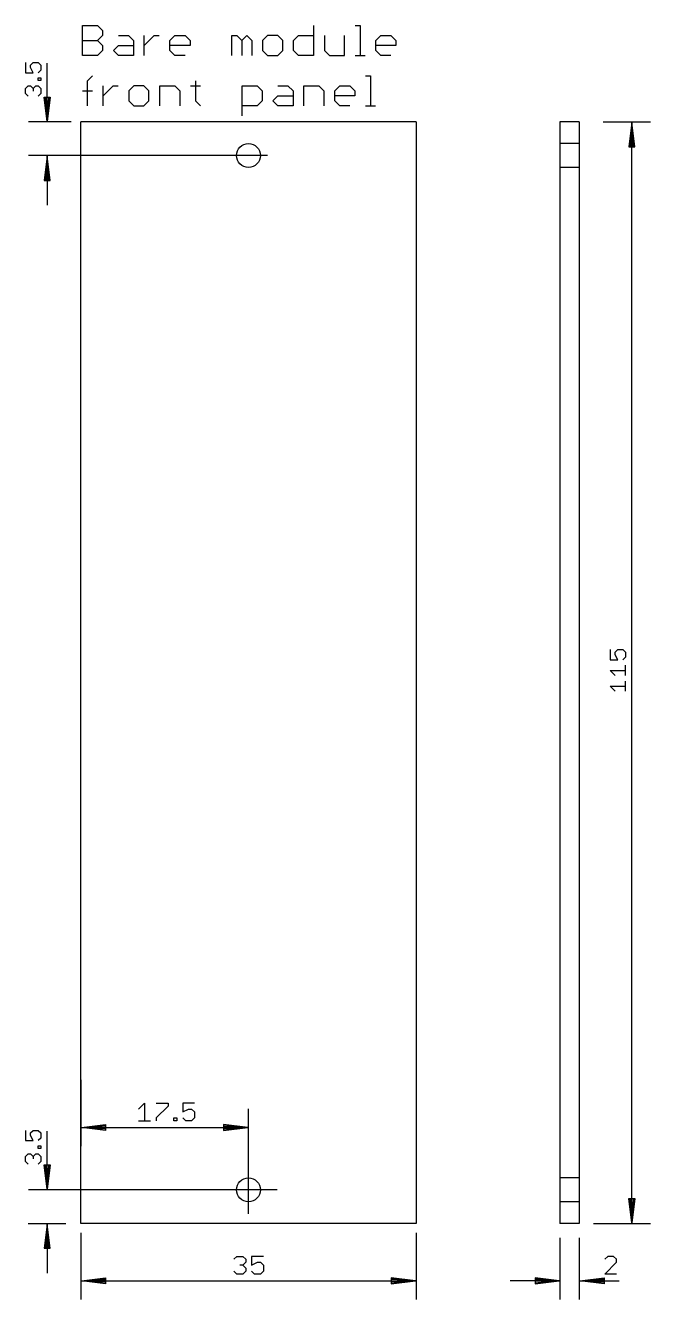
# Model space of a CAD drawing. Extents: x -11 to 144, y -8 to 125.
# Drawn here: x 79.2 to 144.4, y -8 to 125.1 of the extents above; entities that cross this region are included whole.
import ezdxf

# ---------------------------------------------------------------- set-up
doc = ezdxf.new("R2010")
doc.units = 0
doc.header["$MEASUREMENT"] = 0
for name, color, linetype, true_color in [('114', 253, 'Continuous', 0xadadad), ('20', 7, 'Continuous', 0xffffff), ('47', 140, 'Continuous', 0x00bfff)]:
    doc.layers.add(name, color=color, linetype=linetype, true_color=true_color)

msp = doc.modelspace()

# ---------------------------------------------------------------- linework, layer by layer
at = {"layer": '114'}
for p, q in [((85.1778, 121.9278), (85.1778, 125.0749)), ((85.1778, 125.0749), (86.7513, 125.0749)), ((86.7513, 125.0749), (87.2759, 124.5504)), ((109.298, 125.0749), (109.298, 121.9278)), ((113.6455, 125.0749), (114.17, 125.0749)), ((114.17, 125.0749), (114.17, 121.9278)), ((87.2759, 124.0259), (86.7513, 123.5013)), ((87.2759, 124.5504), (87.2759, 124.0259)), ((88.9251, 124.0259), (89.9741, 124.0259)), ((89.9741, 124.0259), (90.4986, 123.5013)), ((91.6233, 121.9278), (91.6233, 124.0259)), ((91.6233, 122.9768), (92.6723, 124.0259)), ((92.6723, 124.0259), (93.1968, 124.0259)), ((94.3089, 123.5013), (94.8334, 124.0259)), ((94.8334, 124.0259), (95.8825, 124.0259)), ((95.8825, 124.0259), (96.407, 123.5013)), ((100.7544, 121.9278), (100.7544, 124.0259)), ((100.7544, 124.0259), (101.279, 124.0259)), ((101.279, 124.0259), (101.8035, 123.5013)), ((101.8035, 123.5013), (102.328, 124.0259)), ((102.328, 124.0259), (102.8525, 123.5013)), ((104.5017, 124.0259), (103.9772, 123.5013)), ((105.5507, 124.0259), (104.5017, 124.0259)), ((106.0753, 123.5013), (105.5507, 124.0259)), ((107.1999, 123.5013), (107.7245, 124.0259)), ((107.7245, 124.0259), (109.298, 124.0259)), ((110.4227, 124.0259), (110.4227, 122.4523)), ((112.5208, 121.9278), (112.5208, 124.0259)), ((115.794, 123.5013), (116.3185, 124.0259)), ((116.3185, 124.0259), (117.3675, 124.0259)), ((117.3675, 124.0259), (117.892, 123.5013)), ((85.1778, 123.5013), (86.7513, 123.5013)), ((86.7513, 123.5013), (87.2759, 122.9768)), ((87.2759, 122.4523), (86.7513, 121.9278)), ((87.2759, 122.9768), (87.2759, 122.4523)), ((88.4006, 122.4523), (88.9251, 122.9768)), ((88.9251, 121.9278), (88.4006, 122.4523)), ((88.9251, 122.9768), (90.4986, 122.9768)), ((90.4986, 123.5013), (90.4986, 121.9278)), ((94.3089, 122.4523), (94.3089, 123.5013)), ((96.407, 122.9768), (94.3089, 122.9768)), ((94.8334, 121.9278), (94.3089, 122.4523)), ((96.407, 123.5013), (96.407, 122.9768)), ((101.8035, 123.5013), (101.8035, 121.9278)), ((102.8525, 123.5013), (102.8525, 121.9278)), ((103.9772, 123.5013), (103.9772, 122.4523)), ((103.9772, 122.4523), (104.5017, 121.9278)), ((105.5507, 121.9278), (106.0753, 122.4523)), ((106.0753, 122.4523), (106.0753, 123.5013)), ((107.1999, 122.4523), (107.1999, 123.5013)), ((107.7245, 121.9278), (107.1999, 122.4523)), ((110.4227, 122.4523), (110.9472, 121.9278)), ((115.794, 122.4523), (115.794, 123.5013)), ((117.892, 122.9768), (115.794, 122.9768)), ((116.3185, 121.9278), (115.794, 122.4523)), ((117.892, 123.5013), (117.892, 122.9768)), ((86.7513, 121.9278), (85.1778, 121.9278)), ((90.4986, 121.9278), (88.9251, 121.9278)), ((95.8825, 121.9278), (94.8334, 121.9278)), ((104.5017, 121.9278), (105.5507, 121.9278)), ((109.298, 121.9278), (107.7245, 121.9278)), ((110.9472, 121.9278), (112.5208, 121.9278)), ((113.6455, 121.9278), (114.6945, 121.9278)), ((117.3675, 121.9278), (116.3185, 121.9278)), ((85.7023, 119.3004), (86.2268, 119.8249)), ((114.7197, 119.8249), (115.2442, 119.8249)), ((115.2442, 119.8249), (115.2442, 116.6778)), ((85.7023, 116.6778), (85.7023, 119.3004)), ((87.3263, 116.6778), (87.3263, 118.7759)), ((87.3263, 117.7268), (88.3753, 118.7759)), ((88.3753, 118.7759), (88.8998, 118.7759)), ((90.5364, 118.7759), (90.0119, 118.2513)), ((91.5855, 118.7759), (90.5364, 118.7759)), ((92.11, 118.2513), (91.5855, 118.7759)), ((93.2347, 116.6778), (93.2347, 118.7759)), ((93.2347, 118.7759), (94.8082, 118.7759)), ((94.8082, 118.7759), (95.3327, 118.2513)), ((96.4574, 118.7759), (97.5065, 118.7759)), ((96.9819, 119.3004), (96.9819, 117.2023)), ((101.8287, 115.6288), (101.8287, 118.7759)), ((101.8287, 118.7759), (103.4022, 118.7759)), ((103.4022, 118.7759), (103.9267, 118.2513)), ((105.576, 118.7759), (106.625, 118.7759)), ((106.625, 118.7759), (107.1495, 118.2513)), ((108.2742, 116.6778), (108.2742, 118.7759)), ((108.2742, 118.7759), (109.8477, 118.7759)), ((109.8477, 118.7759), (110.3723, 118.2513)), ((111.4969, 118.2513), (112.0215, 118.7759)), ((112.0215, 118.7759), (113.0705, 118.7759)), ((113.0705, 118.7759), (113.595, 118.2513)), ((85.1778, 118.2513), (86.2268, 118.2513)), ((90.0119, 118.2513), (90.0119, 117.2023)), ((90.0119, 117.2023), (90.5364, 116.6778)), ((91.5855, 116.6778), (92.11, 117.2023)), ((92.11, 117.2023), (92.11, 118.2513)), ((95.3327, 118.2513), (95.3327, 116.6778)), ((96.9819, 117.2023), (97.5065, 116.6778)), ((103.9267, 117.2023), (103.4022, 116.6778)), ((103.9267, 118.2513), (103.9267, 117.2023)), ((105.0514, 117.2023), (105.576, 117.7268)), ((105.576, 116.6778), (105.0514, 117.2023)), ((105.576, 117.7268), (107.1495, 117.7268)), ((107.1495, 118.2513), (107.1495, 116.6778)), ((110.3723, 118.2513), (110.3723, 116.6778)), ((111.4969, 117.2023), (111.4969, 118.2513)), ((113.595, 117.7268), (111.4969, 117.7268)), ((112.0215, 116.6778), (111.4969, 117.2023)), ((113.595, 118.2513), (113.595, 117.7268)), ((90.5364, 116.6778), (91.5855, 116.6778)), ((103.4022, 116.6778), (101.8287, 116.6778)), ((107.1495, 116.6778), (105.576, 116.6778)), ((113.0705, 116.6778), (112.0215, 116.6778)), ((114.7197, 116.6778), (115.7687, 116.6778))]:
    msp.add_line(p, q, dxfattribs=at)
at = {"layer": '20'}
for p, q in [((85, 0), (85, 115)), ((120, 115), (85, 115)), ((120, 115), (120, 0)), ((135, 115), (135, 4.75)), ((137, 115), (135, 115)), ((137, 115), (137, 4.75)), ((137, 112.75), (135, 112.75)), ((137, 110.25), (135, 110.25)), ((135, 4.75), (135, 2.25)), ((137, 4.75), (135, 4.75)), ((137, 4.75), (137, 2.25)), ((135, 2.25), (135, 0)), ((137, 2.25), (135, 2.25)), ((137, 2.25), (137, 0)), ((120, 0), (85, 0)), ((137, 0), (135, 0))]:
    msp.add_line(p, q, dxfattribs=at)
for centre in [(102.5, 111.5), (102.5, 3.5)]:
    msp.add_circle(centre, 1.25, dxfattribs=at)
at = {"layer": '47'}
for p, q in [((79.235, 121.2123), (79.235, 120.1446)), ((79.7689, 120.9454), (80.0358, 121.2123)), ((80.0358, 121.2123), (80.5697, 121.2123)), ((80.5697, 121.2123), (80.8366, 120.9454)), ((81.5, 115.065), (81.5, 121.1346)), ((79.235, 120.1446), (80.0358, 120.1446)), ((79.7689, 120.6785), (79.7689, 120.9454)), ((80.0358, 120.1446), (79.7689, 120.6785)), ((80.8366, 120.4116), (80.5697, 120.1446)), ((80.8366, 120.9454), (80.8366, 120.4116)), ((79.235, 118.4897), (79.502, 118.7566)), ((79.235, 117.9558), (79.235, 118.4897)), ((79.502, 118.7566), (79.7689, 118.7566)), ((79.7689, 118.7566), (80.0358, 118.4897)), ((80.0358, 118.4897), (80.3027, 118.7566)), ((80.0358, 118.4897), (80.0358, 118.2228)), ((80.3027, 118.7566), (80.5697, 118.7566)), ((80.5697, 119.3261), (80.5697, 119.593)), ((80.5697, 119.593), (80.8366, 119.593)), ((80.8366, 119.3261), (80.5697, 119.3261)), ((80.5697, 118.7566), (80.8366, 118.4897)), ((80.8366, 119.593), (80.8366, 119.3261)), ((80.8366, 118.4897), (80.8366, 117.9558)), ((79.502, 117.6889), (79.235, 117.9558)), ((80.8366, 117.9558), (80.5697, 117.6889)), ((81.5, 115.065), (81.1808, 117.6)), ((81.1808, 117.6), (81.8192, 117.6)), ((81.5, 115.065), (81.24, 117.6)), ((81.5, 115.065), (81.37, 117.6)), ((81.8192, 117.6), (81.5, 115.065)), ((81.63, 117.6), (81.5, 115.065)), ((81.76, 117.6), (81.5, 115.065)), ((84, 115), (79.55, 115)), ((139.5, 115), (144.45, 115)), ((142.5, 114.935), (142.1808, 112.4)), ((142.5, 114.935), (142.24, 112.4)), ((142.5, 114.935), (142.37, 112.4)), ((142.5, 0.065), (142.5, 114.935)), ((142.8192, 112.4), (142.5, 114.935)), ((142.63, 112.4), (142.5, 114.935)), ((142.76, 112.4), (142.5, 114.935)), ((142.1808, 112.4), (142.8192, 112.4)), ((104.5, 111.5), (79.55, 111.5)), ((81.5, 111.435), (81.1808, 108.9)), ((81.5, 111.435), (81.24, 108.9)), ((81.5, 111.435), (81.37, 108.9)), ((81.5, 111.435), (81.5, 106.3)), ((81.8192, 108.9), (81.5, 111.435)), ((81.63, 108.9), (81.5, 111.435)), ((81.76, 108.9), (81.5, 111.435)), ((81.1808, 108.9), (81.8192, 108.9)), ((140.235, 59.9048), (140.235, 58.837)), ((140.7689, 59.6378), (141.0358, 59.9048)), ((141.0358, 59.9048), (141.5697, 59.9048)), ((141.5697, 59.9048), (141.8366, 59.6378)), ((140.235, 58.837), (141.0358, 58.837)), ((140.7689, 59.3709), (140.7689, 59.6378)), ((141.0358, 58.837), (140.7689, 59.3709)), ((141.8366, 59.104), (141.5697, 58.837)), ((141.8366, 59.6378), (141.8366, 59.104)), ((140.7689, 57.1999), (140.235, 57.7337)), ((140.235, 57.7337), (141.8366, 57.7337)), ((141.8366, 57.1999), (141.8366, 58.2676)), ((140.7689, 55.5627), (140.235, 56.0966)), ((140.235, 56.0966), (141.8366, 56.0966)), ((141.8366, 55.5627), (141.8366, 56.6304)), ((85, 15), (85, 8.05)), ((91.0369, 11.939), (91.6533, 12.5554)), ((91.6533, 12.5554), (91.6533, 10.7062)), ((92.8784, 12.5554), (94.1112, 12.5554)), ((94.1112, 12.2472), (92.8784, 11.0144)), ((94.1112, 12.5554), (94.1112, 12.2472)), ((96.8736, 12.5554), (95.6408, 12.5554)), ((95.6408, 12.5554), (95.6408, 11.6308)), ((91.0369, 10.7062), (92.2696, 10.7062)), ((92.8784, 11.0144), (92.8784, 10.7062)), ((94.72, 10.7062), (94.72, 11.0144)), ((94.72, 11.0144), (95.0282, 11.0144)), ((95.0282, 10.7062), (94.72, 10.7062)), ((95.0282, 11.0144), (95.0282, 10.7062)), ((95.6408, 11.6308), (96.2572, 11.939)), ((95.949, 10.7062), (95.6408, 11.0144)), ((96.5654, 10.7062), (95.949, 10.7062)), ((96.2572, 11.939), (96.5654, 11.939)), ((96.5654, 11.939), (96.8736, 11.6308)), ((96.8736, 11.0144), (96.5654, 10.7062)), ((96.8736, 11.6308), (96.8736, 11.0144)), ((102.5, 1), (102.5, 11.95)), ((79.235, 9.7123), (79.235, 8.6446)), ((79.7689, 9.4454), (80.0358, 9.7123)), ((79.7689, 9.1785), (79.7689, 9.4454)), ((80.0358, 9.7123), (80.5697, 9.7123)), ((80.5697, 9.7123), (80.8366, 9.4454)), ((80.8366, 9.4454), (80.8366, 8.9116)), ((81.5, 3.565), (81.5, 9.6346)), ((85.065, 10), (87.6, 10.3192)), ((85.065, 10), (87.6, 10.26)), ((85.065, 10), (87.6, 10.13)), ((85.065, 10), (102.435, 10)), ((87.6, 9.6808), (85.065, 10)), ((87.6, 9.87), (85.065, 10)), ((87.6, 9.74), (85.065, 10)), ((87.6, 10.3192), (87.6, 9.6808)), ((102.435, 10), (99.9, 10.3192)), ((99.9, 10.3192), (99.9, 9.6808)), ((102.435, 10), (99.9, 10.26)), ((102.435, 10), (99.9, 10.13)), ((99.9, 9.6808), (102.435, 10)), ((99.9, 9.87), (102.435, 10)), ((99.9, 9.74), (102.435, 10)), ((79.235, 8.6446), (80.0358, 8.6446)), ((80.0358, 8.6446), (79.7689, 9.1785)), ((80.8366, 8.9116), (80.5697, 8.6446)), ((80.5697, 7.8261), (80.5697, 8.093)), ((80.5697, 8.093), (80.8366, 8.093)), ((80.8366, 8.093), (80.8366, 7.8261)), ((79.235, 6.9897), (79.502, 7.2566)), ((79.235, 6.4558), (79.235, 6.9897)), ((79.502, 7.2566), (79.7689, 7.2566)), ((79.7689, 7.2566), (80.0358, 6.9897)), ((80.0358, 6.9897), (80.3027, 7.2566)), ((80.0358, 6.9897), (80.0358, 6.7228)), ((80.3027, 7.2566), (80.5697, 7.2566)), ((80.8366, 7.8261), (80.5697, 7.8261)), ((80.5697, 7.2566), (80.8366, 6.9897)), ((80.8366, 6.9897), (80.8366, 6.4558)), ((79.502, 6.1889), (79.235, 6.4558)), ((80.8366, 6.4558), (80.5697, 6.1889)), ((81.5, 3.565), (81.1808, 6.1)), ((81.1808, 6.1), (81.8192, 6.1)), ((81.5, 3.565), (81.24, 6.1)), ((81.5, 3.565), (81.37, 6.1)), ((81.8192, 6.1), (81.5, 3.565)), ((81.63, 6.1), (81.5, 3.565)), ((81.76, 6.1), (81.5, 3.565)), ((105.5, 3.5), (79.55, 3.5)), ((142.5, 0.065), (142.1808, 2.6)), ((142.1808, 2.6), (142.8192, 2.6)), ((142.5, 0.065), (142.24, 2.6)), ((142.5, 0.065), (142.37, 2.6)), ((142.8192, 2.6), (142.5, 0.065)), ((142.63, 2.6), (142.5, 0.065)), ((142.76, 2.6), (142.5, 0.065)), ((79.5, 0), (83.45, 0)), ((138.5, 0), (144.45, 0)), ((81.5, -0.065), (81.1808, -2.6)), ((81.5, -0.065), (81.24, -2.6)), ((81.5, -0.065), (81.37, -2.6)), ((81.5, -0.065), (81.5, -5.2)), ((81.8192, -2.6), (81.5, -0.065)), ((81.63, -2.6), (81.5, -0.065)), ((81.76, -2.6), (81.5, -0.065)), ((85, -1), (85, -7.95)), ((120, -1), (120, -7.95)), ((81.1808, -2.6), (81.8192, -2.6)), ((135, -1.5), (135, -7.95)), ((137, -1.5), (137, -7.95)), ((100.9829, -3.7528), (101.2911, -3.4446)), ((101.2911, -3.4446), (101.9075, -3.4446)), ((101.9075, -3.4446), (102.2157, -3.7528)), ((102.2157, -3.7528), (102.2157, -4.061)), ((104.0573, -3.4446), (102.8245, -3.4446)), ((102.8245, -3.4446), (102.8245, -4.3692)), ((139.9844, -3.4446), (139.6762, -3.7528)), ((140.6008, -3.4446), (139.9844, -3.4446)), ((140.909, -3.7528), (140.6008, -3.4446)), ((140.909, -4.061), (140.909, -3.7528)), ((101.2911, -5.2938), (100.9829, -4.9856)), ((101.9075, -5.2938), (101.2911, -5.2938)), ((101.9075, -4.3692), (101.5993, -4.3692)), ((102.2157, -4.061), (101.9075, -4.3692)), ((101.9075, -4.3692), (102.2157, -4.6774)), ((102.2157, -4.9856), (101.9075, -5.2938)), ((102.2157, -4.6774), (102.2157, -4.9856)), ((102.8245, -4.3692), (103.4409, -4.061)), ((103.1327, -5.2938), (102.8245, -4.9856)), ((103.7491, -5.2938), (103.1327, -5.2938)), ((103.4409, -4.061), (103.7491, -4.061)), ((103.7491, -4.061), (104.0573, -4.3692)), ((104.0573, -4.9856), (103.7491, -5.2938)), ((104.0573, -4.3692), (104.0573, -4.9856)), ((139.6762, -5.2938), (140.909, -4.061)), ((140.909, -5.2938), (139.6762, -5.2938)), ((85.065, -6), (87.6, -5.6808)), ((85.065, -6), (87.6, -5.74)), ((85.065, -6), (87.6, -5.87)), ((85.065, -6), (119.935, -6)), ((87.6, -6.3192), (85.065, -6)), ((87.6, -6.13), (85.065, -6)), ((87.6, -6.26), (85.065, -6)), ((87.6, -5.6808), (87.6, -6.3192)), ((119.935, -6), (117.4, -5.6808)), ((117.4, -5.6808), (117.4, -6.3192)), ((119.935, -6), (117.4, -5.74)), ((119.935, -6), (117.4, -5.87)), ((117.4, -6.3192), (119.935, -6)), ((117.4, -6.13), (119.935, -6)), ((117.4, -6.26), (119.935, -6)), ((134.935, -6), (129.8, -6)), ((134.935, -6), (132.4, -5.6808)), ((132.4, -5.6808), (132.4, -6.3192)), ((134.935, -6), (132.4, -5.74)), ((134.935, -6), (132.4, -5.87)), ((132.4, -6.3192), (134.935, -6)), ((132.4, -6.13), (134.935, -6)), ((132.4, -6.26), (134.935, -6)), ((137.065, -6), (139.6, -5.6808)), ((137.065, -6), (139.6, -5.74)), ((137.065, -6), (139.6, -5.87)), ((137.065, -6), (141.1977, -6)), ((139.6, -6.3192), (137.065, -6)), ((139.6, -6.13), (137.065, -6)), ((139.6, -6.26), (137.065, -6)), ((139.6, -5.6808), (139.6, -6.3192))]:
    msp.add_line(p, q, dxfattribs=at)

doc.saveas('drawing.dxf')
